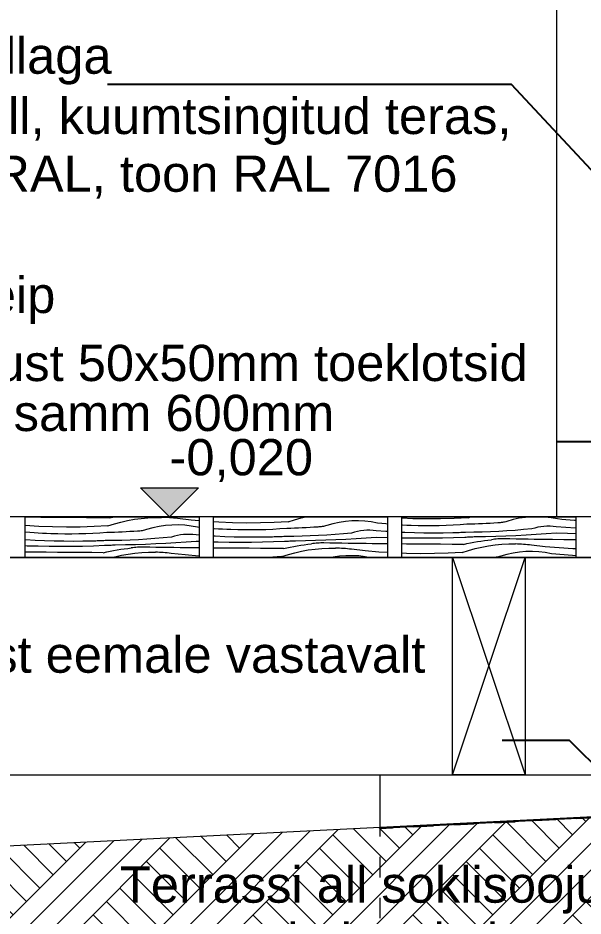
# Model space of a CAD drawing. Header units: millimetres. Extents: x 1016 to 3347, y -920 to 918.
# Drawn here: x 1419 to 1809, y -295 to 324 of the extents above; entities that cross this region are included whole.
import ezdxf

# ---------------------------------------------------------------- set-up
doc = ezdxf.new("R2010")
doc.units = ezdxf.units.MM
doc.header["$MEASUREMENT"] = 0
doc.linetypes.add('Small Dashed', pattern=[28.222222, 14.111111, -14.111111])
doc.linetypes.add('Wipeout_Contour', pattern=[1000, 0, -1000])
for name, color, linetype, lineweight in [('0_Pen_No__1', 7, 'Continuous', 13), ('Annotation - Label_Pen_No__2', 8, 'Continuous', 15), ('Dimensioning - General_Pen_No__1', 7, 'Continuous', 13), ('New_0_Pen_No__2', 8, 'Continuous', 15), ('New_Structural - Bearing_Pen_No__1', 7, 'Continuous', 13), ('Structural - Bearing_Pen_No__1', 7, 'Continuous', 13), ('viirutus_Pen_No__1', 7, 'Continuous', 13)]:
    doc.layers.add(name, color=color, linetype=linetype, lineweight=lineweight)
doc.layers.add('0_Pen_No__102', color=7, linetype='Continuous', lineweight=13, true_color=0xcccccc)
doc.layers.add('Structural - Bearing_Pen_No__102', color=7, linetype='Continuous', lineweight=13, true_color=0xcccccc)
doc.styles.add('GENERATED_STYLE_1', font='')
doc.styles.get('GENERATED_STYLE_1').set_extended_font_data('Arial')
doc.dimstyles.new('GENERATED_STYLE__2', dxfattribs={"dimtxt": 0.18, "dimasz": 18.24, "dimexe": 0.18, "dimexo": 0.0625, "dimgap": 0, "dimtad": 0, "dimtih": 1, "dimtoh": 1, "dimdec": 4, "dimzin": 0, "dimdsep": 46, "dimcen": 0.09, "dimadec": 0, "dimazin": 0, "dimtfac": 1, "dimtdec": 4, "dimtmove": 0, "dimatfit": 3, "dimldrblk": 'ARROWHEAD_3', "dimfxl": 0, "dimtolj": 1, "dimtzin": 0, "dimarcsym": 0})

# ---------------------------------------------------------------- blocks, each defined once
blk = doc.blocks.new('ARROWHEAD_3')
at = {"color": 0, "linetype": 'Continuous', "lineweight": 0}
blk.add_line((0, 0), (-1, 0), dxfattribs=at)
at = {"color": 0, "linetype": 'Continuous', "lineweight": 0, "flags": 128}
blk.add_lwpolyline([(-1, 0.2679), (0, 0), (-1, -0.2679)], dxfattribs=at)
blk = doc.blocks.new('*X5')
at = {"layer": 'Structural - Bearing_Pen_No__102', "color": 254, "linetype": 'Continuous', "lineweight": 13, "true_color": 0xcccccc}
for p, q in [((1691.41, -20.93), (1683.93, -20.62)), ((1700.97, -21.09), (1691.41, -20.93)), ((1710.53, -21.03), (1700.97, -21.09)), ((1720.09, -20.75), (1710.53, -21.03)), ((1729.64, -20.24), (1720.09, -20.75)), ((1731.5, -24.75), (1728.84, -24.81)), ((1729.64, -20.24), (1731.42, -19.67)), ((1734.16, -24.68), (1731.5, -24.75)), ((1736.83, -24.59), (1734.16, -24.68)), ((1739.49, -24.48), (1736.83, -24.59)), ((1742.15, -24.35), (1739.49, -24.48)), ((1744.81, -24.2), (1742.15, -24.35)), ((1747.47, -24.04), (1744.81, -24.2)), ((1750.13, -23.85), (1747.47, -24.04)), ((1750.91, -23.82), (1750.13, -23.85)), ((1751.7, -23.75), (1750.91, -23.82)), ((1752.49, -23.66), (1751.7, -23.75)), ((1753.27, -23.55), (1752.49, -23.66)), ((1754.04, -23.4), (1753.27, -23.55)), ((1754.81, -23.23), (1754.04, -23.4)), ((1755.58, -23.03), (1754.81, -23.23)), ((1756.33, -22.8), (1755.58, -23.03)), ((1760.6, -21.59), (1756.33, -22.8)), ((1764.94, -20.67), (1760.6, -21.59)), ((1769.33, -20.02), (1764.94, -20.67)), ((1773.75, -19.67), (1769.33, -20.02)), ((1782.62, -19.82), (1779.59, -19.67)), ((1787.02, -20.32), (1782.62, -19.82)), ((1791.39, -21.12), (1787.02, -20.32)), ((1794.27, -21.42), (1791.39, -21.12)), ((1797.16, -21.7), (1794.27, -21.42)), ((1800.05, -21.96), (1797.16, -21.7)), ((1802.95, -22.18), (1800.05, -21.96)), ((1803.93, -22.25), (1802.95, -22.18)), ((1684.44, -25.4), (1683.93, -25.37)), ((1685.93, -30.52), (1683.93, -30.43)), ((1687.33, -25.55), (1684.44, -25.4)), ((1692.54, -30.75), (1685.93, -30.52)), ((1690.23, -25.67), (1687.33, -25.55)), ((1695.06, -25.82), (1690.23, -25.67)), ((1699.14, -30.88), (1692.54, -30.75)), ((1699.89, -25.89), (1695.06, -25.82)), ((1705.75, -30.92), (1699.14, -30.88)), ((1704.72, -25.89), (1699.89, -25.89)), ((1709.55, -25.82), (1704.72, -25.89)), ((1712.36, -30.88), (1705.75, -30.92)), ((1714.38, -25.68), (1709.55, -25.82)), ((1718.97, -30.74), (1712.36, -30.88)), ((1719.2, -25.46), (1714.38, -25.68)), ((1720.08, -30.71), (1718.97, -30.74)), ((1724.02, -25.17), (1719.2, -25.46)), ((1721.19, -30.67), (1720.08, -30.71)), ((1722.3, -30.64), (1721.19, -30.67)), ((1723.41, -30.6), (1722.3, -30.64)), ((1724.52, -30.55), (1723.41, -30.6)), ((1728.84, -24.81), (1724.02, -25.17)), ((1725.63, -30.51), (1724.52, -30.55)), ((1726.74, -30.46), (1725.63, -30.51)), ((1727.85, -30.41), (1726.74, -30.46)), ((1733.56, -30.35), (1727.85, -30.41)), ((1739.28, -30.21), (1733.56, -30.35)), ((1744.99, -30.01), (1739.28, -30.21)), ((1750.7, -29.73), (1744.99, -30.01)), ((1756.41, -29.39), (1750.7, -29.73)), ((1762.11, -28.99), (1756.41, -29.39)), ((1767.8, -28.51), (1762.11, -28.99)), ((1773.49, -27.97), (1767.8, -28.51)), ((1775.55, -27.37), (1773.49, -27.97)), ((1777.64, -26.88), (1775.55, -27.37)), ((1779.75, -26.51), (1777.64, -26.88)), ((1781.88, -26.26), (1779.75, -26.51)), ((1784.02, -26.13), (1781.88, -26.26)), ((1786.17, -26.12), (1784.02, -26.13)), ((1788.31, -26.24), (1786.17, -26.12)), ((1790.44, -26.47), (1788.31, -26.24)), ((1797.03, -26.97), (1790.44, -26.47)), ((1803.63, -27.37), (1797.03, -26.97)), ((1803.93, -27.38), (1803.63, -27.37)), ((1689.09, -34.44), (1683.93, -34.35)), ((1696.72, -34.49), (1689.09, -34.44)), ((1704.35, -34.45), (1696.72, -34.49)), ((1711.98, -34.34), (1704.35, -34.45)), ((1719.61, -34.14), (1711.98, -34.34)), ((1727.24, -33.86), (1719.61, -34.14)), ((1728.17, -33.83), (1727.24, -33.86)), ((1729.11, -33.78), (1728.17, -33.83)), ((1730.04, -33.74), (1729.11, -33.78)), ((1730.98, -33.7), (1730.04, -33.74)), ((1731.91, -33.66), (1730.98, -33.7)), ((1732.85, -33.61), (1731.91, -33.66)), ((1733.78, -33.56), (1732.85, -33.61)), ((1733.59, -37.18), (1736.01, -36.76)), ((1734.72, -33.52), (1733.78, -33.56)), ((1741.7, -33.4), (1734.72, -33.52)), ((1736.01, -36.76), (1738.43, -36.38)), ((1738.43, -36.38), (1740.86, -36.03)), ((1740.86, -36.03), (1743.3, -35.72)), ((1748.68, -33.22), (1741.7, -33.4)), ((1743.3, -35.72), (1745.74, -35.46)), ((1746.8, -35.29), (1745.74, -35.46)), ((1747.87, -35.15), (1746.8, -35.29)), ((1748.94, -35.04), (1747.87, -35.15)), ((1755.66, -32.99), (1748.68, -33.22)), ((1750.01, -34.95), (1748.94, -35.04)), ((1751.09, -34.89), (1750.01, -34.95)), ((1752.16, -34.85), (1751.09, -34.89)), ((1753.24, -34.83), (1752.16, -34.85)), ((1754.31, -34.84), (1753.24, -34.83)), ((1758.49, -34.93), (1754.31, -34.84)), ((1762.63, -32.7), (1755.66, -32.99)), ((1762.67, -35.01), (1758.49, -34.93)), ((1769.61, -32.36), (1762.63, -32.7)), ((1766.85, -35.09), (1762.67, -35.01)), ((1771.03, -35.16), (1766.85, -35.09)), ((1776.58, -31.95), (1769.61, -32.36)), ((1775.2, -35.22), (1771.03, -35.16)), ((1779.38, -35.27), (1775.2, -35.22)), ((1783.55, -31.49), (1776.58, -31.95)), ((1783.56, -35.32), (1779.38, -35.27)), ((1790.51, -30.97), (1783.55, -31.49)), ((1787.74, -35.36), (1783.56, -35.32)), ((1795.61, -35.43), (1787.74, -35.36)), ((1798.13, -31.26), (1790.51, -30.97)), ((1803.48, -35.5), (1795.61, -35.43)), ((1803.93, -31.42), (1798.13, -31.26)), ((1803.93, -35.51), (1803.48, -35.5)), ((1687.04, -38.41), (1683.93, -38.38)), ((1694.91, -38.47), (1687.04, -38.41)), ((1702.78, -38.53), (1694.91, -38.47)), ((1710.65, -38.59), (1702.78, -38.53)), ((1718.52, -38.64), (1710.65, -38.59)), ((1726.39, -38.69), (1718.52, -38.64)), ((1725.41, -44.25), (1729.88, -42.81)), ((1726.39, -38.69), (1728.78, -38.15)), ((1728.78, -38.15), (1731.18, -37.65)), ((1729.88, -42.81), (1734.42, -41.56)), ((1731.18, -37.65), (1733.59, -37.18)), ((1734.42, -41.56), (1739.01, -40.52)), ((1739.01, -40.52), (1743.64, -39.68)), ((1743.64, -39.68), (1748.3, -39.05)), ((1748.3, -39.05), (1752.98, -38.62)), ((1752.98, -38.62), (1757.68, -38.4)), ((1757.68, -38.4), (1762.38, -38.39)), ((1763.76, -38.43), (1762.38, -38.39)), ((1765.13, -38.48), (1763.76, -38.43)), ((1766.5, -38.56), (1765.13, -38.48)), ((1767.88, -38.65), (1766.5, -38.56)), ((1769.25, -38.75), (1767.88, -38.65)), ((1770.61, -38.88), (1769.25, -38.75)), ((1771.98, -39.02), (1770.61, -38.88)), ((1773.35, -39.18), (1771.98, -39.02)), ((1782.85, -40.25), (1773.35, -39.18)), ((1792.38, -41.09), (1782.85, -40.25)), ((1801.92, -41.71), (1792.38, -41.09)), ((1803.93, -41.79), (1801.92, -41.71)), ((1687.17, -44.94), (1683.93, -44.81)), ((1696.74, -45.11), (1687.17, -44.94)), ((1706.3, -45.05), (1696.74, -45.11)), ((1715.86, -44.76), (1706.3, -45.05)), ((1725.41, -44.25), (1715.86, -44.76)), ((1749.03, -47.56), (1748.25, -47.68)), ((1749.81, -47.41), (1749.03, -47.56)), ((1750.58, -47.24), (1749.81, -47.41)), ((1751.34, -47.04), (1750.58, -47.24)), ((1752.1, -46.81), (1751.34, -47.04)), ((1756.37, -45.61), (1752.1, -46.81)), ((1760.71, -44.68), (1756.37, -45.61)), ((1765.1, -44.04), (1760.71, -44.68)), ((1769.52, -43.68), (1765.1, -44.04)), ((1773.95, -43.61), (1769.52, -43.68)), ((1778.38, -43.83), (1773.95, -43.61)), ((1782.79, -44.34), (1778.38, -43.83)), ((1787.15, -45.13), (1782.79, -44.34)), ((1790.04, -45.44), (1787.15, -45.13)), ((1792.93, -45.72), (1790.04, -45.44)), ((1795.82, -45.97), (1792.93, -45.72)), ((1798.71, -46.2), (1795.82, -45.97)), ((1801.61, -46.4), (1798.71, -46.2)), ((1803.93, -46.54), (1801.61, -46.4))]:
    blk.add_line(p, q, dxfattribs=at)
blk = doc.blocks.new('*X6')
at = {"layer": 'Structural - Bearing_Pen_No__102', "color": 254, "linetype": 'Continuous', "lineweight": 13, "true_color": 0xcccccc}
for p, q in [((1557.55, -23.38), (1553.93, -23.14)), ((1567.11, -23.77), (1557.55, -23.38)), ((1576.67, -23.94), (1567.11, -23.77)), ((1586.23, -23.88), (1576.67, -23.94)), ((1595.79, -23.59), (1586.23, -23.88)), ((1605.34, -23.08), (1595.79, -23.59)), ((1605.34, -23.08), (1609.82, -21.64)), ((1609.82, -21.64), (1614.35, -20.39)), ((1614.35, -20.39), (1617.55, -19.67)), ((1636.3, -24.44), (1632.03, -25.64)), ((1640.64, -23.51), (1636.3, -24.44)), ((1645.03, -22.87), (1640.64, -23.51)), ((1649.45, -22.51), (1645.03, -22.87)), ((1653.88, -22.44), (1649.45, -22.51)), ((1658.31, -22.66), (1653.88, -22.44)), ((1662.72, -23.17), (1658.31, -22.66)), ((1667.09, -23.96), (1662.72, -23.17)), ((1669.97, -24.27), (1667.09, -23.96)), ((1672.31, -19.92), (1669.46, -19.67)), ((1672.86, -24.54), (1669.97, -24.27)), ((1673.93, -20.02), (1672.31, -19.92)), ((1673.93, -24.64), (1672.86, -24.54)), ((1554.34, -27.87), (1553.93, -27.84)), ((1557.24, -28.07), (1554.34, -27.87)), ((1560.13, -28.24), (1557.24, -28.07)), ((1563.03, -28.39), (1560.13, -28.24)), ((1565.93, -28.51), (1563.03, -28.39)), ((1570.76, -28.66), (1565.93, -28.51)), ((1575.59, -28.73), (1570.76, -28.66)), ((1580.42, -28.73), (1575.59, -28.73)), ((1585.25, -28.66), (1580.42, -28.73)), ((1590.07, -28.52), (1585.25, -28.66)), ((1594.9, -28.3), (1590.07, -28.52)), ((1599.72, -28.01), (1594.9, -28.3)), ((1604.54, -27.65), (1599.72, -28.01)), ((1607.2, -27.6), (1604.54, -27.65)), ((1609.86, -27.52), (1607.2, -27.6)), ((1612.52, -27.43), (1609.86, -27.52)), ((1615.19, -27.32), (1612.52, -27.43)), ((1617.85, -27.19), (1615.19, -27.32)), ((1620.51, -27.05), (1617.85, -27.19)), ((1623.17, -26.88), (1620.51, -27.05)), ((1625.82, -26.69), (1623.17, -26.88)), ((1626.61, -26.66), (1625.82, -26.69)), ((1627.4, -26.6), (1626.61, -26.66)), ((1628.18, -26.51), (1627.4, -26.6)), ((1628.96, -26.39), (1628.18, -26.51)), ((1629.74, -26.24), (1628.96, -26.39)), ((1630.51, -26.07), (1629.74, -26.24)), ((1631.28, -25.87), (1630.51, -26.07)), ((1632.03, -25.64), (1631.28, -25.87)), ((1649.19, -30.82), (1643.5, -31.36)), ((1651.25, -30.21), (1649.19, -30.82)), ((1653.34, -29.72), (1651.25, -30.21)), ((1655.45, -29.35), (1653.34, -29.72)), ((1657.58, -29.1), (1655.45, -29.35)), ((1659.72, -28.97), (1657.58, -29.1)), ((1661.87, -28.96), (1659.72, -28.97)), ((1664.01, -29.08), (1661.87, -28.96)), ((1666.14, -29.32), (1664.01, -29.08)), ((1672.73, -29.81), (1666.14, -29.32)), ((1673.93, -29.88), (1672.73, -29.81)), ((1555.03, -33.05), (1553.93, -32.99)), ((1557.16, -37.15), (1553.93, -37.07)), ((1561.63, -33.37), (1555.03, -33.05)), ((1564.79, -37.28), (1557.16, -37.15)), ((1568.24, -33.59), (1561.63, -33.37)), ((1574.84, -33.72), (1568.24, -33.59)), ((1581.45, -33.77), (1574.84, -33.72)), ((1588.06, -33.72), (1581.45, -33.77)), ((1595.31, -36.98), (1587.68, -37.18)), ((1594.67, -33.58), (1588.06, -33.72)), ((1595.78, -33.55), (1594.67, -33.58)), ((1602.94, -36.71), (1595.31, -36.98)), ((1596.89, -33.52), (1595.78, -33.55)), ((1598, -33.48), (1596.89, -33.52)), ((1599.11, -33.44), (1598, -33.48)), ((1600.22, -33.4), (1599.11, -33.44)), ((1601.33, -33.35), (1600.22, -33.4)), ((1602.44, -33.31), (1601.33, -33.35)), ((1603.55, -33.26), (1602.44, -33.31)), ((1603.87, -36.67), (1602.94, -36.71)), ((1609.26, -33.19), (1603.55, -33.26)), ((1604.81, -36.63), (1603.87, -36.67)), ((1605.74, -36.59), (1604.81, -36.63)), ((1606.68, -36.54), (1605.74, -36.59)), ((1607.61, -36.5), (1606.68, -36.54)), ((1608.55, -36.45), (1607.61, -36.5)), ((1609.48, -36.41), (1608.55, -36.45)), ((1614.98, -33.05), (1609.26, -33.19)), ((1610.42, -36.36), (1609.48, -36.41)), ((1617.4, -36.24), (1610.42, -36.36)), ((1620.69, -32.85), (1614.98, -33.05)), ((1624.38, -36.07), (1617.4, -36.24)), ((1626.4, -32.58), (1620.69, -32.85)), ((1631.36, -35.84), (1624.38, -36.07)), ((1632.1, -32.24), (1626.4, -32.58)), ((1638.33, -35.55), (1631.36, -35.84)), ((1637.81, -31.83), (1632.1, -32.24)), ((1643.5, -31.36), (1637.81, -31.83)), ((1645.31, -35.2), (1638.33, -35.55)), ((1652.28, -34.8), (1645.31, -35.2)), ((1659.24, -34.33), (1652.28, -34.8)), ((1666.21, -33.82), (1659.24, -34.33)), ((1673.83, -34.1), (1666.21, -33.82)), ((1673.93, -34.11), (1673.83, -34.1)), ((1554.87, -41.19), (1553.93, -41.18)), ((1562.74, -41.25), (1554.87, -41.19)), ((1570.61, -41.31), (1562.74, -41.25)), ((1572.42, -37.33), (1564.79, -37.28)), ((1578.48, -41.37), (1570.61, -41.31)), ((1580.05, -37.29), (1572.42, -37.33)), ((1586.35, -41.43), (1578.48, -41.37)), ((1587.68, -37.18), (1580.05, -37.29)), ((1594.22, -41.48), (1586.35, -41.43)), ((1602.09, -41.54), (1594.22, -41.48)), ((1602.09, -41.54), (1604.48, -40.99)), ((1604.48, -40.99), (1606.88, -40.49)), ((1606.88, -40.49), (1609.29, -40.03)), ((1609.29, -40.03), (1611.71, -39.6)), ((1611.71, -39.6), (1614.13, -39.22)), ((1614.13, -39.22), (1616.56, -38.87)), ((1614.71, -43.36), (1619.33, -42.52)), ((1616.56, -38.87), (1619, -38.57)), ((1619, -38.57), (1621.44, -38.3)), ((1619.33, -42.52), (1624, -41.89)), ((1622.5, -38.14), (1621.44, -38.3)), ((1623.57, -38), (1622.5, -38.14)), ((1624.64, -37.88), (1623.57, -38)), ((1624, -41.89), (1628.68, -41.47)), ((1625.71, -37.79), (1624.64, -37.88)), ((1626.78, -37.73), (1625.71, -37.79)), ((1627.86, -37.69), (1626.78, -37.73)), ((1628.93, -37.67), (1627.86, -37.69)), ((1628.68, -41.47), (1633.38, -41.25)), ((1630.01, -37.69), (1628.93, -37.67)), ((1634.19, -37.77), (1630.01, -37.69)), ((1633.38, -41.25), (1638.08, -41.24)), ((1638.37, -37.86), (1634.19, -37.77)), ((1639.46, -41.27), (1638.08, -41.24)), ((1642.55, -37.93), (1638.37, -37.86)), ((1640.83, -41.33), (1639.46, -41.27)), ((1642.2, -41.4), (1640.83, -41.33)), ((1643.57, -41.49), (1642.2, -41.4)), ((1646.72, -38), (1642.55, -37.93)), ((1644.94, -41.6), (1643.57, -41.49)), ((1646.31, -41.72), (1644.94, -41.6)), ((1647.68, -41.86), (1646.31, -41.72)), ((1650.9, -38.06), (1646.72, -38)), ((1649.04, -42.02), (1647.68, -41.86)), ((1658.55, -43.09), (1649.04, -42.02)), ((1655.08, -38.12), (1650.9, -38.06)), ((1659.26, -38.16), (1655.08, -38.12)), ((1668.07, -43.93), (1658.55, -43.09)), ((1663.44, -38.21), (1659.26, -38.16)), ((1671.31, -38.28), (1663.44, -38.21)), ((1673.93, -38.3), (1671.31, -38.28)), ((1560.03, -47.67), (1553.93, -47.42)), ((1591.56, -47.61), (1589.52, -47.67)), ((1601.11, -47.1), (1591.56, -47.61)), ((1601.11, -47.1), (1605.58, -45.65)), ((1605.58, -45.65), (1610.12, -44.41)), ((1610.12, -44.41), (1614.71, -43.36)), ((1636.4, -47.52), (1635.73, -47.67)), ((1640.79, -46.88), (1636.4, -47.52)), ((1645.21, -46.52), (1640.79, -46.88)), ((1649.65, -46.45), (1645.21, -46.52)), ((1654.08, -46.67), (1649.65, -46.45)), ((1658.49, -47.18), (1654.08, -46.67)), ((1661.17, -47.67), (1658.49, -47.18)), ((1673.93, -44.31), (1668.07, -43.93))]:
    blk.add_line(p, q, dxfattribs=at)
blk = doc.blocks.new('*X7')
at = {"layer": 'Structural - Bearing_Pen_No__102', "color": 254, "linetype": 'Continuous', "lineweight": 13, "true_color": 0xcccccc}
for p, q in [((1426.94, -19.95), (1423.93, -19.92)), ((1434.81, -20.02), (1426.94, -19.95)), ((1442.67, -20.08), (1434.81, -20.02)), ((1450.54, -20.14), (1442.67, -20.08)), ((1458.41, -20.2), (1450.54, -20.14)), ((1466.28, -20.26), (1458.41, -20.2)), ((1474.15, -20.31), (1466.28, -20.26)), ((1482.02, -20.36), (1474.15, -20.31)), ((1481.04, -25.93), (1485.51, -24.48)), ((1482.02, -20.36), (1484.41, -19.82)), ((1484.41, -19.82), (1485.15, -19.67)), ((1485.51, -24.48), (1490.05, -23.24)), ((1490.05, -23.24), (1494.64, -22.19)), ((1494.64, -22.19), (1499.27, -21.35)), ((1499.27, -21.35), (1503.93, -20.72)), ((1503.93, -20.72), (1508.61, -20.29)), ((1508.61, -20.29), (1513.31, -20.08)), ((1513.31, -20.08), (1518.01, -20.07)), ((1519.39, -20.1), (1518.01, -20.07)), ((1520.76, -20.16), (1519.39, -20.1)), ((1522.13, -20.23), (1520.76, -20.16)), ((1523.51, -20.32), (1522.13, -20.23)), ((1524.88, -20.42), (1523.51, -20.32)), ((1526.24, -20.55), (1524.88, -20.42)), ((1527.61, -20.69), (1526.24, -20.55)), ((1528.98, -20.85), (1527.61, -20.69)), ((1538.48, -21.92), (1528.98, -20.85)), ((1543.93, -22.4), (1538.48, -21.92)), ((1433.25, -26.22), (1423.93, -25.62)), ((1424.26, -30.23), (1423.93, -30.2)), ((1427.15, -30.48), (1424.26, -30.23)), ((1430.04, -30.71), (1427.15, -30.48)), ((1432.93, -30.91), (1430.04, -30.71)), ((1435.83, -31.09), (1432.93, -30.91)), ((1442.8, -26.61), (1433.25, -26.22)), ((1452.37, -26.78), (1442.8, -26.61)), ((1461.93, -26.72), (1452.37, -26.78)), ((1471.49, -26.44), (1461.93, -26.72)), ((1475.42, -30.85), (1470.6, -31.14)), ((1481.04, -25.93), (1471.49, -26.44)), ((1480.23, -30.49), (1475.42, -30.85)), ((1482.9, -30.44), (1480.23, -30.49)), ((1485.56, -30.37), (1482.9, -30.44)), ((1488.22, -30.27), (1485.56, -30.37)), ((1490.88, -30.16), (1488.22, -30.27)), ((1493.54, -30.04), (1490.88, -30.16)), ((1496.2, -29.89), (1493.54, -30.04)), ((1498.86, -29.72), (1496.2, -29.89)), ((1501.52, -29.54), (1498.86, -29.72)), ((1502.31, -29.5), (1501.52, -29.54)), ((1503.1, -29.44), (1502.31, -29.5)), ((1503.88, -29.35), (1503.1, -29.44)), ((1504.66, -29.23), (1503.88, -29.35)), ((1505.44, -29.08), (1504.66, -29.23)), ((1506.21, -28.91), (1505.44, -29.08)), ((1506.97, -28.71), (1506.21, -28.91)), ((1507.73, -28.49), (1506.97, -28.71)), ((1512, -27.28), (1507.73, -28.49)), ((1516.34, -26.35), (1512, -27.28)), ((1520.73, -25.71), (1516.34, -26.35)), ((1525.15, -25.35), (1520.73, -25.71)), ((1529.58, -25.28), (1525.15, -25.35)), ((1534.01, -25.5), (1529.58, -25.28)), ((1538.42, -26.01), (1534.01, -25.5)), ((1542.78, -26.8), (1538.42, -26.01)), ((1543.93, -26.92), (1542.78, -26.8)), ((1424.13, -35.49), (1423.93, -35.48)), ((1430.73, -35.9), (1424.13, -35.49)), ((1437.33, -36.21), (1430.73, -35.9)), ((1438.73, -31.23), (1435.83, -31.09)), ((1443.93, -36.43), (1437.33, -36.21)), ((1441.63, -31.36), (1438.73, -31.23)), ((1446.46, -31.5), (1441.63, -31.36)), ((1450.54, -36.56), (1443.93, -36.43)), ((1451.29, -31.58), (1446.46, -31.5)), ((1457.15, -36.61), (1450.54, -36.56)), ((1456.11, -31.58), (1451.29, -31.58)), ((1460.94, -31.5), (1456.11, -31.58)), ((1463.76, -36.56), (1457.15, -36.61)), ((1465.77, -31.36), (1460.94, -31.5)), ((1470.37, -36.42), (1463.76, -36.56)), ((1470.6, -31.14), (1465.77, -31.36)), ((1471.48, -36.39), (1470.37, -36.42)), ((1472.59, -36.36), (1471.48, -36.39)), ((1473.7, -36.32), (1472.59, -36.36)), ((1474.81, -36.28), (1473.7, -36.32)), ((1475.92, -36.24), (1474.81, -36.28)), ((1477.03, -36.19), (1475.92, -36.24)), ((1478.14, -36.15), (1477.03, -36.19)), ((1479.24, -36.1), (1478.14, -36.15)), ((1484.96, -36.03), (1479.24, -36.1)), ((1490.67, -35.89), (1484.96, -36.03)), ((1496.39, -35.69), (1490.67, -35.89)), ((1502.1, -35.42), (1496.39, -35.69)), ((1507.8, -35.08), (1502.1, -35.42)), ((1513.5, -34.67), (1507.8, -35.08)), ((1519.2, -34.2), (1513.5, -34.67)), ((1524.89, -33.66), (1519.2, -34.2)), ((1526.95, -33.05), (1524.89, -33.66)), ((1529.04, -32.56), (1526.95, -33.05)), ((1531.15, -32.19), (1529.04, -32.56)), ((1533.28, -31.94), (1531.15, -32.19)), ((1535.42, -31.81), (1533.28, -31.94)), ((1541.9, -36.66), (1534.94, -37.18)), ((1537.57, -31.81), (1535.42, -31.81)), ((1539.71, -31.92), (1537.57, -31.81)), ((1541.84, -32.16), (1539.71, -31.92)), ((1543.93, -32.31), (1541.84, -32.16)), ((1543.93, -36.73), (1541.9, -36.66)), ((1425.23, -39.79), (1423.93, -39.74)), ((1432.86, -40), (1425.23, -39.79)), ((1440.49, -40.12), (1432.86, -40)), ((1448.12, -40.17), (1440.49, -40.12)), ((1455.75, -40.14), (1448.12, -40.17)), ((1463.38, -40.02), (1455.75, -40.14)), ((1471.01, -39.83), (1463.38, -40.02)), ((1478.64, -39.55), (1471.01, -39.83)), ((1479.57, -39.51), (1478.64, -39.55)), ((1480.51, -39.47), (1479.57, -39.51)), ((1480.18, -43.84), (1482.58, -43.33)), ((1481.44, -39.43), (1480.51, -39.47)), ((1482.38, -39.38), (1481.44, -39.43)), ((1483.31, -39.34), (1482.38, -39.38)), ((1482.58, -43.33), (1484.99, -42.87)), ((1484.24, -39.3), (1483.31, -39.34)), ((1485.18, -39.25), (1484.24, -39.3)), ((1484.99, -42.87), (1487.41, -42.45)), ((1486.11, -39.2), (1485.18, -39.25)), ((1493.1, -39.08), (1486.11, -39.2)), ((1487.41, -42.45), (1489.83, -42.06)), ((1489.83, -42.06), (1492.26, -41.71)), ((1492.26, -41.71), (1494.7, -41.41)), ((1500.08, -38.91), (1493.1, -39.08)), ((1494.7, -41.41), (1497.13, -41.14)), ((1498.2, -40.98), (1497.13, -41.14)), ((1499.26, -40.84), (1498.2, -40.98)), ((1500.33, -40.72), (1499.26, -40.84)), ((1507.05, -38.68), (1500.08, -38.91)), ((1501.41, -40.63), (1500.33, -40.72)), ((1502.48, -40.57), (1501.41, -40.63)), ((1503.56, -40.53), (1502.48, -40.57)), ((1504.63, -40.52), (1503.56, -40.53)), ((1505.71, -40.53), (1504.63, -40.52)), ((1509.89, -40.62), (1505.71, -40.53)), ((1514.03, -38.39), (1507.05, -38.68)), ((1514.06, -40.7), (1509.89, -40.62)), ((1521, -38.04), (1514.03, -38.39)), ((1518.24, -40.77), (1514.06, -40.7)), ((1522.42, -40.84), (1518.24, -40.77)), ((1527.97, -37.64), (1521, -38.04)), ((1526.6, -40.9), (1522.42, -40.84)), ((1530.78, -40.96), (1526.6, -40.9)), ((1534.94, -37.18), (1527.97, -37.64)), ((1534.96, -41.01), (1530.78, -40.96)), ((1539.14, -41.05), (1534.96, -41.01)), ((1543.93, -41.09), (1539.14, -41.05)), ((1430.57, -44.03), (1423.93, -43.97)), ((1438.44, -44.09), (1430.57, -44.03)), ((1446.31, -44.16), (1438.44, -44.09)), ((1454.18, -44.22), (1446.31, -44.16)), ((1462.05, -44.27), (1454.18, -44.22)), ((1469.92, -44.33), (1462.05, -44.27)), ((1477.78, -44.38), (1469.92, -44.33)), ((1477.78, -44.38), (1480.18, -43.84)), ((1484.29, -47.67), (1485.82, -47.25)), ((1485.82, -47.25), (1490.4, -46.21)), ((1490.4, -46.21), (1495.03, -45.37)), ((1495.03, -45.37), (1499.69, -44.73)), ((1499.69, -44.73), (1504.38, -44.31)), ((1504.38, -44.31), (1509.08, -44.09)), ((1509.08, -44.09), (1513.78, -44.08)), ((1515.15, -44.12), (1513.78, -44.08)), ((1516.53, -44.17), (1515.15, -44.12)), ((1517.9, -44.24), (1516.53, -44.17)), ((1519.27, -44.33), (1517.9, -44.24)), ((1520.64, -44.44), (1519.27, -44.33)), ((1522.01, -44.56), (1520.64, -44.44)), ((1523.38, -44.71), (1522.01, -44.56)), ((1524.74, -44.87), (1523.38, -44.71)), ((1534.25, -45.93), (1524.74, -44.87)), ((1543.77, -46.77), (1534.25, -45.93)), ((1543.93, -46.79), (1543.77, -46.77))]:
    blk.add_line(p, q, dxfattribs=at)

msp = doc.modelspace()

# ---------------------------------------------------------------- hatches: boundary and pattern name
at = {"layer": 'Dimensioning - General_Pen_No__1', "linetype": 'Continuous', "lineweight": 13}
msp.add_hatch(color=7, dxfattribs=at).paths.add_polyline_path([(1523.56, -19.67), (1543.56, 0.33), (1503.56, 0.33)])

# ---------------------------------------------------------------- linework, layer by layer
at = {"layer": '0_Pen_No__1', "color": 7, "linetype": 'Continuous', "lineweight": 13}
for points in [[(1718.93, -197.67), (1768.93, -47.67)], [(1718.93, -47.67), (1768.93, -197.67)]]:
    msp.add_lwpolyline(points, dxfattribs=at)
at = {"layer": 'Dimensioning - General_Pen_No__1', "color": 7, "linetype": 'Continuous', "lineweight": 13}
for p, q in [((1523.56, -19.67), (1503.56, 0.33)), ((1503.56, 0.33), (1543.56, 0.33)), ((1543.56, 0.33), (1523.56, -19.67)), ((1523.56, -19.67), (1508.56, -19.67)), ((1523.56, -19.67), (1538.56, -19.67))]:
    msp.add_line(p, q, dxfattribs=at)
at = {"layer": 'New_Structural - Bearing_Pen_No__1', "color": 7, "linetype": 'Continuous', "lineweight": 13}
msp.add_line((1790.93, -19.67), (1790.93, 918.41), dxfattribs=at)
at = {"layer": 'Structural - Bearing_Pen_No__1', "color": 7, "linetype": 'Continuous', "lineweight": 13, "flags": 128}
for points in [[(1933.93, -19.67), (1015.64, -19.67), (1015.64, -47.67), (1933.93, -47.67)], [(1543.93, -19.67), (1543.93, -47.67), (1423.93, -47.67), (1423.93, -19.67)], [(1673.93, -19.67), (1673.93, -47.67), (1553.93, -47.67), (1553.93, -19.67)], [(1803.93, -19.67), (1803.93, -47.67), (1683.93, -47.67), (1683.93, -19.67)], [(1933.93, -47.67), (1015.64, -47.67), (1015.64, -197.67), (1933.93, -197.67)], [(1768.93, -47.67), (1768.93, -197.67), (1718.93, -197.67), (1718.93, -47.67)]]:
    msp.add_lwpolyline(points, close=True, dxfattribs=at)

# ---------------------------------------------------------------- block references
at = {"layer": 'Structural - Bearing_Pen_No__102', "color": 254, "linetype": 'Continuous', "lineweight": 13, "true_color": 0xcccccc}
for name in ['*X7', '*X6', '*X5']:
    msp.add_blockref(name, (0, 0), dxfattribs=at)

# ---------------------------------------------------------------- texts
at = {"layer": 'Annotation - Label_Pen_No__2', "color": 8, "linetype": 'Continuous', "lineweight": 15, "insert": (1066.18, 278.41), "char_height": 25, "attachment_point": 7, "style": 'GENERATED_STYLE_1'}
msp.add_mtext('\\A1;{\\pql;\\fArial|b0|i0|c0|p34;Tihendatud mineraalvillaga}', dxfattribs=at)
at = {"layer": 'Annotation - Label_Pen_No__2', "color": 8, "linetype": 'Continuous', "lineweight": 15, "char_height": 25, "attachment_point": 7, "style": 'GENERATED_STYLE_1'}
for s, insert, width, line_spacing_factor in [('\\A1;{\\pql;\\fArial|b0|i0|c0|p34;Aknaplekk 15° kalde all, kuumtsingitud teras, 0,6mm, pinnakate PURAL, toon RAL 7016 (Antratsiithall)}', (1066.18, 157.16), 760.9753, 0.956004), ('\\A1;{\\pql;\\fArial|b0|i0|c0|p34;Sügavimmutatud puidust 50x50mm toeklotsid saetud 15° nurga alla, samm 600mm}', (1066.18, 31.97), 724.7585, 0.827205), ('\\A1;{\\pql;\\fArial|b0|i0|c0|p34;Maapinna kalded hoonest eemale vastavalt vertikaalplaneeringule}', (1028.41, -173.91), 724.7585, 0.940037)]:
    msp.add_mtext(s, dxfattribs=dict(at, insert=insert, width=width, line_spacing_factor=line_spacing_factor))
at = {"layer": 'Annotation - Label_Pen_No__2', "color": 8, "linetype": 'Continuous', "lineweight": 15, "insert": (1066.18, 113.37), "char_height": 25, "attachment_point": 7, "rotation": 0.00003, "style": 'GENERATED_STYLE_1'}
msp.add_mtext('\\A1;{\\pql;\\fArial|b0|i0|c0|p34;Akna väline tihendusteip}', dxfattribs=at)
at = {"layer": 'Dimensioning - General_Pen_No__1', "color": 7, "lineweight": 13, "insert": (1523.56, 4.33), "char_height": 25, "attachment_point": 7, "style": 'GENERATED_STYLE_1'}
msp.add_mtext('\\A1;{\\pql;\\fArial|b0|i0|c0|p34;-0,020}', dxfattribs=at)

# ---------------------------------------------------------------- leaders
at = {"layer": 'Annotation - Label_Pen_No__2', "color": 8, "linetype": 'Continuous', "lineweight": 15, "annotation_type": 0, "has_hookline": 1, "hookline_direction": 1}
for points, text_width in [([(2065.98, -49.67), (1759.64, 278.41), (1480.85, 278.41)], 414.68), ([(2031.57, -49.67), (1845.39, 157.16), (1827.15, 157.16)], 689.67), ([(1979.46, -77.43), (1866.28, 31.97), (1790.93, 31.97)], 699.9)]:
    msp.add_leader(points, dimstyle='GENERATED_STYLE__2', dxfattribs=dict(at, text_width=text_width))

# ---------------------------------------------------------------- wipeouts: each hides what was drawn before it
at = {"color": 254, "linetype": 'Wipeout_Contour', "lineweight": 0, "ltscale": 6209.090918}
msp.add_wipeout([(1015.64, -576.58), (1954.07, -529.66), (1954.07, -219.66), (1015.64, -266.58)], dxfattribs=at)

# ---------------------------------------------------------------- next in the draw order: hatches: boundary and pattern name
at = {"layer": '0_Pen_No__102', "linetype": 'Continuous', "lineweight": 13, "true_color": 0xcccccc}
h = msp.add_hatch(dxfattribs=at)
h.set_pattern_fill('Earth_0001', color=254, style=0, pattern_type=2)
h.set_pattern_definition([(45, (0, 0), (-27.5772, 27.5772), []), (45, (-9.19, 9.19), (-55.1543, 55.1543), []), (45, (-18.385, 18.385), (-55.1543, 55.1543), []), (135, (-27.577, 27.577), (9.19239, 9.19239), [39, -39])])
h.paths.add_polyline_path([(1015.64, -576.58), (1954.07, -529.66), (1954.07, -219.66), (1015.64, -266.58)])
at = {"layer": 'viirutus_Pen_No__1', "linetype": 'Continuous', "lineweight": 13}
h = msp.add_hatch(dxfattribs=at)
h.set_pattern_fill('AR_CONC_0001', style=0, pattern_type=2)
h.set_pattern_definition([(40, (-23570.2, 145535.38), (-25.10085, 286.90407), [30, -330]), (95, (-23570.2, 145535.38), (-300.87685, 55.50053), [24, -264]), (349.54856, (-23572.29, 145559.3), (275.776, 231.40354), [25.4961, -280.45684]), (43.8158, (-23490.2, 145535.38), (-66.2077, 426.8965), [45, -495]), (353.36436, (-23495.7, 145570.95), (389.6474, 373.8648), [38.2441, -420.6855]), (98.81584, (-23490.2, 145535.4), (389.6474, 373.8648), [36, -396]), (69, (-23510.2, 145575.38), (-161.04756, 238.76282), [30, -330]), (124, (-23510.2, 145575.38), (290.06, 97.32613), [24, -264]), (18.54856, (-23523.61, 145595.28), (129.01246, 336.08895), [25.4961, -280.45684]), (52.5, (-23570.19, 145535.38), (133.15754, 4.86394), [0, -260.8, 0, -268, 0, -265]), (82.5, (-23570.2, 145535.38), (157.76468, 105.22781), [0, -152.8, 0, -254.8, 0, -101]), (122.5, (-23570.19, 145446.18), (-9.02195, 213.528974), [0, -100, 0, -312, 0, -414]), (132.5, (-23570.2, 145406.18), (40.042, 233.27447), [0, -130, 0, -207.2, 0, -294])])
h.paths.add_polyline_path([(1818.93, -227.08), (1668.93, -234.58), (1668.93, -197.67), (1818.93, -197.67)])

# ---------------------------------------------------------------- next in the draw order: linework, layer by layer
at = {"layer": '0_Pen_No__1', "color": 7, "linetype": 'Continuous', "lineweight": 13, "flags": 128}
msp.add_lwpolyline([(1015.64, -576.58), (1954.07, -529.66), (1954.07, -219.66), (1015.64, -266.58)], close=True, dxfattribs=at)
at = {"layer": 'viirutus_Pen_No__1', "color": 7, "linetype": 'Continuous', "lineweight": 13, "flags": 128}
msp.add_lwpolyline([(1818.93, -227.08), (1668.93, -234.58), (1668.93, -197.67), (1818.93, -197.67)], close=True, dxfattribs=at)
at = {"layer": 'viirutus_Pen_No__1', "color": 7, "linetype": 'Small Dashed', "lineweight": 13, "flags": 128}
msp.add_lwpolyline([(1818.93, -795.67), (1668.93, -795.67), (1668.93, -234.58), (1818.93, -227.08)], close=True, dxfattribs=at)

# ---------------------------------------------------------------- next in the draw order: texts
at = {"layer": 'New_0_Pen_No__2', "color": 8, "linetype": 'Continuous', "lineweight": 15, "insert": (1688.25, -260.8), "char_height": 25, "width": 510.0508, "attachment_point": 2, "line_spacing_factor": 0.941445, "style": 'GENERATED_STYLE_1'}
msp.add_mtext('\\A1;{\\pqc;\\fArial|b0|i0|c0|p34;T\\fArial|b0|i0|c0|p34;errassi all soklisoojustus armeeritakse ja kaetakse armeerimiskrohviga}', dxfattribs=at)

# ---------------------------------------------------------------- next in the draw order: leaders
at = {"layer": 'Annotation - Label_Pen_No__2', "color": 8, "linetype": 'Continuous', "lineweight": 15, "annotation_type": 0, "has_hookline": 1, "hookline_direction": 1, "text_width": 668.25}
msp.add_leader([(1850.62, -224.83), (1799.65, -173.91), (1753.17, -173.91)], dimstyle='GENERATED_STYLE__2', dxfattribs=at)

doc.saveas('drawing.dxf')
